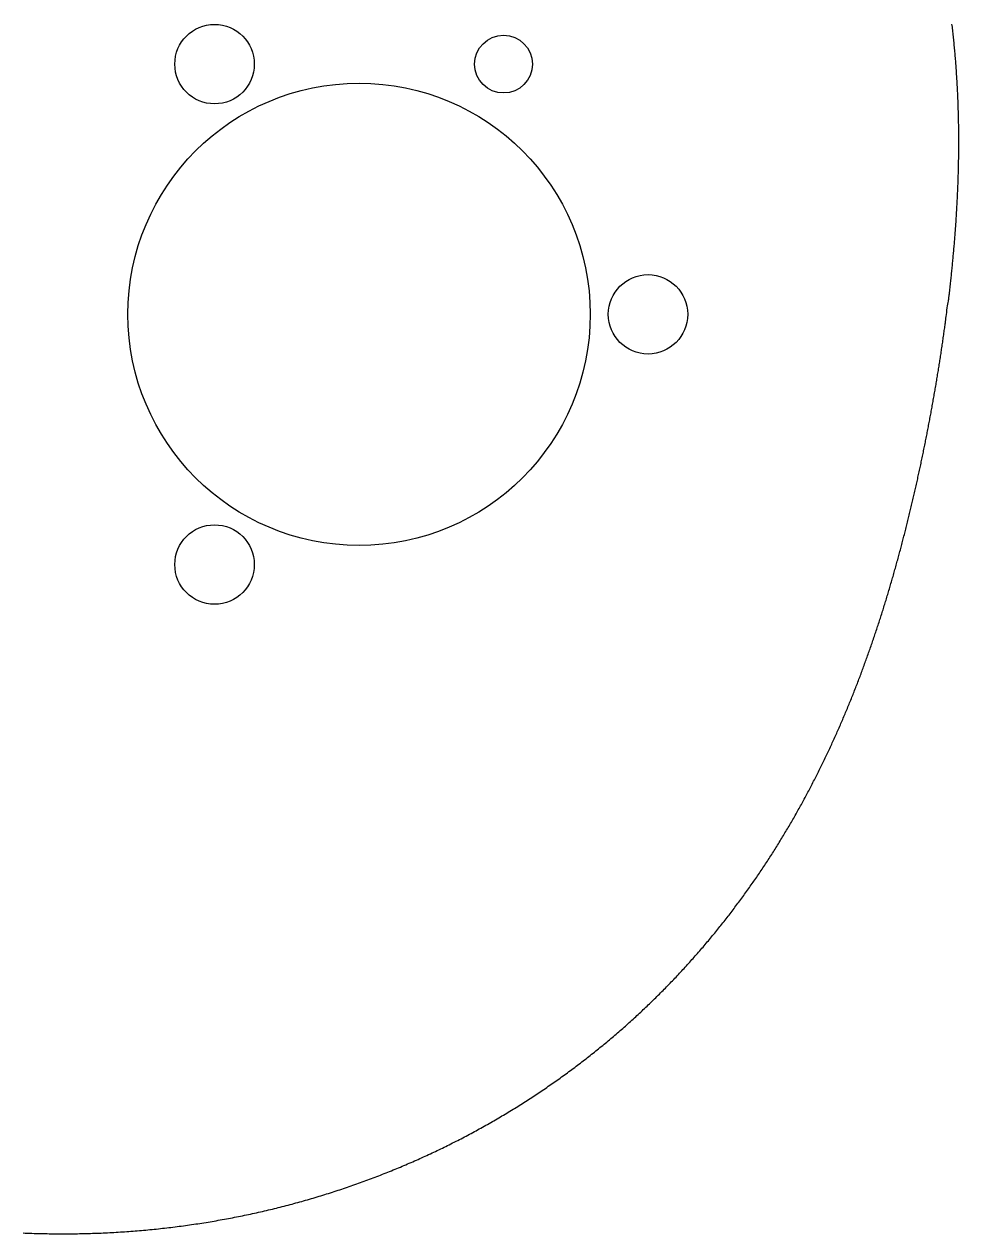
# Model space of a CAD drawing. Header units: millimetres. Extents: x -98 to 32, y -81 to 54.
# Drawn here: x -33.2 to 31.5, y -81 to 2.8 of the extents above; entities that cross this region are included whole.
import ezdxf

# ---------------------------------------------------------------- set-up
doc = ezdxf.new("R2010")
doc.units = ezdxf.units.MM

msp = doc.modelspace()

# ---------------------------------------------------------------- linework, layer by layer
for p, q in [((31.05, 2.668), (31.037, 2.775)), ((31.062, 2.561), (31.05, 2.668)), ((31.075, 2.454), (31.062, 2.561)), ((31.087, 2.347), (31.075, 2.454)), ((31.099, 2.24), (31.087, 2.347)), ((31.11, 2.134), (31.099, 2.24)), ((31.122, 2.027), (31.11, 2.134)), ((31.133, 1.92), (31.122, 2.027)), ((31.144, 1.814), (31.133, 1.92)), ((31.155, 1.707), (31.144, 1.814)), ((31.166, 1.601), (31.155, 1.707)), ((31.177, 1.494), (31.166, 1.601)), ((31.187, 1.388), (31.177, 1.494)), ((31.198, 1.282), (31.187, 1.388)), ((31.208, 1.175), (31.198, 1.282)), ((31.218, 1.069), (31.208, 1.175)), ((31.227, 0.963), (31.218, 1.069)), ((31.237, 0.857), (31.227, 0.963)), ((31.246, 0.751), (31.237, 0.857)), ((31.256, 0.644), (31.246, 0.751)), ((31.265, 0.538), (31.256, 0.644)), ((31.273, 0.432), (31.265, 0.538)), ((31.282, 0.326), (31.273, 0.432)), ((31.291, 0.221), (31.282, 0.326)), ((31.299, 0.115), (31.291, 0.221)), ((31.307, 0.009), (31.299, 0.115)), ((31.315, -0.097), (31.307, 0.009)), ((31.323, -0.203), (31.315, -0.097)), ((31.331, -0.308), (31.323, -0.203)), ((31.338, -0.414), (31.331, -0.308)), ((31.345, -0.52), (31.338, -0.414)), ((31.352, -0.625), (31.345, -0.52)), ((31.359, -0.731), (31.352, -0.625)), ((31.366, -0.836), (31.359, -0.731)), ((31.373, -0.941), (31.366, -0.836)), ((31.379, -1.047), (31.373, -0.941)), ((31.386, -1.152), (31.379, -1.047)), ((31.392, -1.257), (31.386, -1.152)), ((31.398, -1.363), (31.392, -1.257)), ((31.403, -1.468), (31.398, -1.363)), ((31.409, -1.573), (31.403, -1.468)), ((31.415, -1.678), (31.409, -1.573)), ((31.42, -1.783), (31.415, -1.678)), ((31.425, -1.888), (31.42, -1.783)), ((31.43, -1.993), (31.425, -1.888)), ((31.435, -2.098), (31.43, -1.993)), ((31.439, -2.203), (31.435, -2.098)), ((31.444, -2.308), (31.439, -2.203)), ((31.448, -2.412), (31.444, -2.308)), ((31.453, -2.517), (31.448, -2.412)), ((31.457, -2.622), (31.453, -2.517)), ((31.46, -2.726), (31.457, -2.622)), ((31.464, -2.831), (31.46, -2.726)), ((31.468, -2.935), (31.464, -2.831)), ((31.471, -3.04), (31.468, -2.935)), ((31.474, -3.144), (31.471, -3.04)), ((31.477, -3.249), (31.474, -3.144)), ((31.48, -3.353), (31.477, -3.249)), ((31.483, -3.457), (31.48, -3.353)), ((31.486, -3.561), (31.483, -3.457)), ((31.488, -3.666), (31.486, -3.561)), ((31.491, -3.77), (31.488, -3.666)), ((31.493, -3.874), (31.491, -3.77)), ((31.495, -3.978), (31.493, -3.874)), ((31.497, -4.082), (31.495, -3.978)), ((31.499, -4.186), (31.497, -4.082)), ((31.5, -4.29), (31.499, -4.186)), ((31.502, -4.394), (31.5, -4.29)), ((31.503, -4.497), (31.502, -4.394)), ((31.504, -4.601), (31.503, -4.497)), ((31.505, -4.705), (31.504, -4.601)), ((31.506, -4.809), (31.505, -4.705)), ((31.507, -4.912), (31.506, -4.809)), ((31.507, -5.016), (31.507, -4.912)), ((31.508, -5.119), (31.507, -5.016)), ((31.506, -5.946), (31.507, -5.843)), ((31.507, -5.74), (31.508, -5.636)), ((31.507, -5.843), (31.507, -5.74)), ((31.508, -5.223), (31.508, -5.119)), ((31.508, -5.326), (31.508, -5.223)), ((31.508, -5.43), (31.508, -5.326)), ((31.508, -5.533), (31.508, -5.43)), ((31.508, -5.636), (31.508, -5.533)), ((31.496, -6.77), (31.497, -6.667)), ((31.497, -6.667), (31.499, -6.564)), ((31.499, -6.564), (31.5, -6.461)), ((31.5, -6.461), (31.502, -6.358)), ((31.502, -6.358), (31.503, -6.255)), ((31.503, -6.255), (31.504, -6.152)), ((31.504, -6.152), (31.505, -6.049)), ((31.505, -6.049), (31.506, -5.946)), ((31.477, -7.59), (31.479, -7.488)), ((31.479, -7.488), (31.482, -7.385)), ((31.482, -7.385), (31.485, -7.283)), ((31.485, -7.283), (31.487, -7.18)), ((31.487, -7.18), (31.489, -7.078)), ((31.489, -7.078), (31.492, -6.975)), ((31.492, -6.975), (31.494, -6.872)), ((31.494, -6.872), (31.496, -6.77)), ((31.449, -8.408), (31.453, -8.306)), ((31.453, -8.306), (31.457, -8.204)), ((31.457, -8.204), (31.461, -8.102)), ((31.461, -8.102), (31.464, -7.999)), ((31.464, -7.999), (31.467, -7.897)), ((31.467, -7.897), (31.471, -7.795)), ((31.471, -7.795), (31.474, -7.693)), ((31.474, -7.693), (31.477, -7.59)), ((31.414, -9.223), (31.419, -9.121)), ((31.419, -9.121), (31.424, -9.02)), ((31.424, -9.02), (31.428, -8.918)), ((31.428, -8.918), (31.433, -8.816)), ((31.433, -8.816), (31.437, -8.714)), ((31.437, -8.714), (31.441, -8.612)), ((31.441, -8.612), (31.445, -8.51)), ((31.445, -8.51), (31.449, -8.408)), ((31.366, -10.137), (31.372, -10.036)), ((31.372, -10.036), (31.377, -9.934)), ((31.377, -9.934), (31.383, -9.833)), ((31.383, -9.833), (31.388, -9.731)), ((31.388, -9.731), (31.394, -9.63)), ((31.394, -9.63), (31.399, -9.528)), ((31.399, -9.528), (31.404, -9.427)), ((31.404, -9.427), (31.409, -9.325)), ((31.409, -9.325), (31.414, -9.223)), ((31.315, -10.947), (31.321, -10.846)), ((31.321, -10.846), (31.328, -10.744)), ((31.328, -10.744), (31.335, -10.643)), ((31.335, -10.643), (31.341, -10.542)), ((31.341, -10.542), (31.347, -10.441)), ((31.347, -10.441), (31.354, -10.34)), ((31.354, -10.34), (31.36, -10.238)), ((31.36, -10.238), (31.366, -10.137)), ((31.256, -11.754), (31.264, -11.653)), ((31.264, -11.653), (31.272, -11.552)), ((31.272, -11.552), (31.279, -11.451)), ((31.279, -11.451), (31.286, -11.35)), ((31.286, -11.35), (31.294, -11.25)), ((31.294, -11.25), (31.301, -11.149)), ((31.301, -11.149), (31.308, -11.048)), ((31.308, -11.048), (31.315, -10.947)), ((31.183, -12.659), (31.192, -12.559)), ((31.192, -12.559), (31.2, -12.458)), ((31.2, -12.458), (31.208, -12.358)), ((31.208, -12.358), (31.217, -12.257)), ((31.217, -12.257), (31.225, -12.156)), ((31.225, -12.156), (31.233, -12.056)), ((31.233, -12.056), (31.241, -11.955)), ((31.241, -11.955), (31.249, -11.854)), ((31.249, -11.854), (31.256, -11.754)), ((31.111, -13.46), (31.12, -13.36)), ((31.12, -13.36), (31.129, -13.26)), ((31.129, -13.26), (31.139, -13.16)), ((31.139, -13.16), (31.148, -13.06)), ((31.148, -13.06), (31.157, -12.96)), ((31.157, -12.96), (31.166, -12.86)), ((31.166, -12.86), (31.174, -12.759)), ((31.174, -12.759), (31.183, -12.659)), ((31.032, -14.264), (31.042, -14.164)), ((31.042, -14.164), (31.052, -14.064)), ((31.052, -14.064), (31.062, -13.963)), ((31.062, -13.963), (31.072, -13.862)), ((31.072, -13.862), (31.082, -13.762)), ((31.082, -13.762), (31.092, -13.661)), ((31.092, -13.661), (31.101, -13.56)), ((31.101, -13.56), (31.111, -13.46)), ((30.937, -15.151), (30.948, -15.047)), ((30.948, -15.047), (30.959, -14.946)), ((30.959, -14.946), (30.97, -14.848)), ((30.97, -14.848), (30.981, -14.751)), ((30.981, -14.751), (30.991, -14.655)), ((30.991, -14.655), (31.001, -14.558)), ((31.001, -14.558), (31.012, -14.461)), ((31.012, -14.461), (31.022, -14.363)), ((31.022, -14.363), (31.032, -14.264)), ((30.844, -15.979), (30.854, -15.895)), ((30.854, -15.895), (30.864, -15.803)), ((30.864, -15.803), (30.876, -15.701)), ((30.876, -15.701), (30.888, -15.59)), ((30.888, -15.59), (30.9, -15.476)), ((30.9, -15.476), (30.913, -15.365)), ((30.913, -15.365), (30.925, -15.257)), ((30.925, -15.257), (30.937, -15.151)), ((30.714, -16.878), (30.735, -16.739)), ((30.735, -16.739), (30.754, -16.616)), ((30.754, -16.616), (30.771, -16.507)), ((30.771, -16.507), (30.786, -16.413)), ((30.786, -16.413), (30.798, -16.334)), ((30.798, -16.334), (30.807, -16.27)), ((30.807, -16.27), (30.814, -16.22)), ((30.814, -16.22), (30.821, -16.174)), ((30.821, -16.174), (30.828, -16.118)), ((30.828, -16.118), (30.836, -16.053)), ((30.836, -16.053), (30.844, -15.979)), ((30.617, -17.588), (30.633, -17.463)), ((30.633, -17.463), (30.65, -17.329)), ((30.65, -17.329), (30.67, -17.185)), ((30.67, -17.185), (30.691, -17.031)), ((30.691, -17.031), (30.714, -16.878)), ((30.506, -18.435), (30.519, -18.34)), ((30.519, -18.34), (30.532, -18.248)), ((30.532, -18.248), (30.544, -18.159)), ((30.544, -18.159), (30.555, -18.072)), ((30.555, -18.072), (30.566, -17.988)), ((30.566, -17.988), (30.577, -17.903)), ((30.577, -17.903), (30.589, -17.808)), ((30.589, -17.808), (30.602, -17.703)), ((30.602, -17.703), (30.617, -17.588)), ((30.377, -19.338), (30.392, -19.239)), ((30.392, -19.239), (30.406, -19.14)), ((30.406, -19.14), (30.42, -19.039)), ((30.42, -19.039), (30.435, -18.939)), ((30.435, -18.939), (30.449, -18.837)), ((30.449, -18.837), (30.464, -18.735)), ((30.464, -18.735), (30.478, -18.632)), ((30.478, -18.632), (30.492, -18.532)), ((30.492, -18.532), (30.506, -18.435)), ((30.261, -20.12), (30.276, -20.021)), ((30.276, -20.021), (30.291, -19.923)), ((30.291, -19.923), (30.305, -19.826)), ((30.305, -19.826), (30.32, -19.728)), ((30.32, -19.728), (30.334, -19.63)), ((30.334, -19.63), (30.349, -19.533)), ((30.349, -19.533), (30.363, -19.436)), ((30.363, -19.436), (30.377, -19.338)), ((30.123, -21.004), (30.139, -20.906)), ((30.139, -20.906), (30.154, -20.808)), ((30.154, -20.808), (30.17, -20.71)), ((30.17, -20.71), (30.185, -20.612)), ((30.185, -20.612), (30.201, -20.513)), ((30.201, -20.513), (30.216, -20.415)), ((30.216, -20.415), (30.231, -20.316)), ((30.231, -20.316), (30.246, -20.218)), ((30.246, -20.218), (30.261, -20.12)), ((29.996, -21.788), (30.012, -21.69)), ((30.012, -21.69), (30.028, -21.592)), ((30.028, -21.592), (30.044, -21.494)), ((30.044, -21.494), (30.06, -21.396)), ((30.06, -21.396), (30.076, -21.298)), ((30.076, -21.298), (30.092, -21.2)), ((30.092, -21.2), (30.108, -21.102)), ((30.108, -21.102), (30.123, -21.004)), ((29.847, -22.668), (29.864, -22.57)), ((29.864, -22.57), (29.881, -22.472)), ((29.881, -22.472), (29.898, -22.375)), ((29.898, -22.375), (29.914, -22.277)), ((29.914, -22.277), (29.931, -22.179)), ((29.931, -22.179), (29.947, -22.081)), ((29.947, -22.081), (29.964, -21.983)), ((29.964, -21.983), (29.98, -21.885)), ((29.98, -21.885), (29.996, -21.788)), ((29.71, -23.449), (29.727, -23.352)), ((29.727, -23.352), (29.745, -23.254)), ((29.745, -23.254), (29.762, -23.156)), ((29.762, -23.156), (29.779, -23.059)), ((29.779, -23.059), (29.796, -22.961)), ((29.796, -22.961), (29.813, -22.863)), ((29.813, -22.863), (29.83, -22.766)), ((29.83, -22.766), (29.847, -22.668)), ((29.55, -24.327), (29.568, -24.229)), ((29.568, -24.229), (29.586, -24.132)), ((29.586, -24.132), (29.604, -24.035)), ((29.604, -24.035), (29.622, -23.937)), ((29.622, -23.937), (29.64, -23.839)), ((29.64, -23.839), (29.657, -23.742)), ((29.657, -23.742), (29.675, -23.644)), ((29.675, -23.644), (29.692, -23.547)), ((29.692, -23.547), (29.71, -23.449)), ((29.384, -25.203), (29.403, -25.106)), ((29.403, -25.106), (29.422, -25.009)), ((29.422, -25.009), (29.44, -24.911)), ((29.44, -24.911), (29.459, -24.814)), ((29.459, -24.814), (29.477, -24.717)), ((29.477, -24.717), (29.495, -24.619)), ((29.495, -24.619), (29.514, -24.522)), ((29.514, -24.522), (29.532, -24.424)), ((29.532, -24.424), (29.55, -24.327)), ((29.232, -25.982), (29.251, -25.884)), ((29.251, -25.884), (29.27, -25.787)), ((29.27, -25.787), (29.289, -25.69)), ((29.289, -25.69), (29.309, -25.593)), ((29.309, -25.593), (29.328, -25.495)), ((29.328, -25.495), (29.347, -25.398)), ((29.347, -25.398), (29.365, -25.301)), ((29.365, -25.301), (29.384, -25.203)), ((29.055, -26.856), (29.075, -26.759)), ((29.075, -26.759), (29.095, -26.662)), ((29.095, -26.662), (29.114, -26.565)), ((29.114, -26.565), (29.134, -26.468)), ((29.134, -26.468), (29.154, -26.37)), ((29.154, -26.37), (29.173, -26.273)), ((29.173, -26.273), (29.193, -26.176)), ((29.193, -26.176), (29.212, -26.079)), ((29.212, -26.079), (29.232, -25.982)), ((28.892, -27.633), (28.913, -27.536)), ((28.913, -27.536), (28.933, -27.439)), ((28.933, -27.439), (28.954, -27.342)), ((28.954, -27.342), (28.974, -27.245)), ((28.974, -27.245), (28.994, -27.148)), ((28.994, -27.148), (29.015, -27.05)), ((29.015, -27.05), (29.035, -26.953)), ((29.035, -26.953), (29.055, -26.856)), ((28.704, -28.506), (28.725, -28.409)), ((28.725, -28.409), (28.746, -28.312)), ((28.746, -28.312), (28.767, -28.215)), ((28.767, -28.215), (28.789, -28.118)), ((28.789, -28.118), (28.809, -28.021)), ((28.809, -28.021), (28.83, -27.924)), ((28.83, -27.924), (28.851, -27.827)), ((28.851, -27.827), (28.872, -27.73)), ((28.872, -27.73), (28.892, -27.633)), ((28.509, -29.378), (28.531, -29.281)), ((28.531, -29.281), (28.553, -29.184)), ((28.553, -29.184), (28.575, -29.087)), ((28.575, -29.087), (28.597, -28.99)), ((28.597, -28.99), (28.618, -28.893)), ((28.618, -28.893), (28.64, -28.796)), ((28.64, -28.796), (28.661, -28.699)), ((28.661, -28.699), (28.683, -28.603)), ((28.683, -28.603), (28.704, -28.506)), ((28.331, -30.152), (28.353, -30.055)), ((28.353, -30.055), (28.376, -29.959)), ((28.376, -29.959), (28.398, -29.862)), ((28.398, -29.862), (28.421, -29.765)), ((28.421, -29.765), (28.443, -29.668)), ((28.443, -29.668), (28.465, -29.571)), ((28.465, -29.571), (28.487, -29.474)), ((28.487, -29.474), (28.509, -29.378)), ((28.124, -31.023), (28.147, -30.926)), ((28.147, -30.926), (28.171, -30.829)), ((28.171, -30.829), (28.194, -30.733)), ((28.194, -30.733), (28.217, -30.636)), ((28.217, -30.636), (28.24, -30.539)), ((28.24, -30.539), (28.263, -30.442)), ((28.263, -30.442), (28.286, -30.346)), ((28.286, -30.346), (28.308, -30.249)), ((28.308, -30.249), (28.331, -30.152)), ((27.91, -31.893), (27.934, -31.796)), ((27.934, -31.796), (27.958, -31.699)), ((27.958, -31.699), (27.982, -31.603)), ((27.982, -31.603), (28.006, -31.506)), ((28.006, -31.506), (28.03, -31.409)), ((28.03, -31.409), (28.054, -31.313)), ((28.054, -31.313), (28.077, -31.216)), ((28.077, -31.216), (28.101, -31.119)), ((28.101, -31.119), (28.124, -31.023)), ((27.714, -32.666), (27.739, -32.569)), ((27.739, -32.569), (27.764, -32.472)), ((27.764, -32.472), (27.789, -32.376)), ((27.789, -32.376), (27.813, -32.279)), ((27.813, -32.279), (27.837, -32.183)), ((27.837, -32.183), (27.862, -32.086)), ((27.862, -32.086), (27.886, -31.989)), ((27.886, -31.989), (27.91, -31.893)), ((27.487, -33.534), (27.513, -33.438)), ((27.513, -33.438), (27.538, -33.341)), ((27.538, -33.341), (27.564, -33.245)), ((27.564, -33.245), (27.589, -33.148)), ((27.589, -33.148), (27.614, -33.052)), ((27.614, -33.052), (27.64, -32.955)), ((27.64, -32.955), (27.665, -32.859)), ((27.665, -32.859), (27.69, -32.762)), ((27.69, -32.762), (27.714, -32.666)), ((27.252, -34.403), (27.279, -34.306)), ((27.279, -34.306), (27.305, -34.21)), ((27.305, -34.21), (27.332, -34.113)), ((27.332, -34.113), (27.358, -34.017)), ((27.358, -34.017), (27.384, -33.92)), ((27.384, -33.92), (27.41, -33.824)), ((27.41, -33.824), (27.436, -33.727)), ((27.436, -33.727), (27.462, -33.631)), ((27.462, -33.631), (27.487, -33.534)), ((27.037, -35.174), (27.064, -35.078)), ((27.064, -35.078), (27.092, -34.981)), ((27.092, -34.981), (27.119, -34.885)), ((27.119, -34.885), (27.146, -34.789)), ((27.146, -34.789), (27.172, -34.692)), ((27.172, -34.692), (27.199, -34.596)), ((27.199, -34.596), (27.226, -34.499)), ((27.226, -34.499), (27.252, -34.403)), ((26.787, -36.042), (26.815, -35.945)), ((26.815, -35.945), (26.844, -35.849)), ((26.844, -35.849), (26.871, -35.753)), ((26.871, -35.753), (26.899, -35.656)), ((26.899, -35.656), (26.927, -35.56)), ((26.927, -35.56), (26.955, -35.463)), ((26.955, -35.463), (26.982, -35.367)), ((26.982, -35.367), (27.01, -35.271)), ((27.01, -35.271), (27.037, -35.174)), ((26.529, -36.909), (26.558, -36.812)), ((26.558, -36.812), (26.587, -36.716)), ((26.587, -36.716), (26.616, -36.62)), ((26.616, -36.62), (26.645, -36.523)), ((26.645, -36.523), (26.673, -36.427)), ((26.673, -36.427), (26.702, -36.331)), ((26.702, -36.331), (26.731, -36.234)), ((26.731, -36.234), (26.759, -36.138)), ((26.759, -36.138), (26.787, -36.042)), ((26.292, -37.679), (26.322, -37.583)), ((26.322, -37.583), (26.352, -37.486)), ((26.352, -37.486), (26.381, -37.39)), ((26.381, -37.39), (26.411, -37.294)), ((26.411, -37.294), (26.441, -37.197)), ((26.441, -37.197), (26.47, -37.101)), ((26.47, -37.101), (26.5, -37.005)), ((26.5, -37.005), (26.529, -36.909)), ((26.016, -38.545), (26.047, -38.449)), ((26.047, -38.449), (26.078, -38.352)), ((26.078, -38.352), (26.109, -38.256)), ((26.109, -38.256), (26.14, -38.16)), ((26.14, -38.16), (26.17, -38.064)), ((26.17, -38.064), (26.201, -37.968)), ((26.201, -37.968), (26.231, -37.871)), ((26.231, -37.871), (26.262, -37.775)), ((26.262, -37.775), (26.292, -37.679)), ((25.731, -39.411), (25.763, -39.315)), ((25.763, -39.315), (25.795, -39.218)), ((25.795, -39.218), (25.827, -39.122)), ((25.827, -39.122), (25.859, -39.026)), ((25.859, -39.026), (25.891, -38.93)), ((25.891, -38.93), (25.922, -38.834)), ((25.922, -38.834), (25.954, -38.737)), ((25.954, -38.737), (25.985, -38.641)), ((25.985, -38.641), (26.016, -38.545)), ((25.436, -40.276), (25.469, -40.18)), ((25.469, -40.18), (25.502, -40.084)), ((25.502, -40.084), (25.535, -39.988)), ((25.535, -39.988), (25.568, -39.892)), ((25.568, -39.892), (25.601, -39.795)), ((25.601, -39.795), (25.634, -39.699)), ((25.634, -39.699), (25.666, -39.603)), ((25.666, -39.603), (25.699, -39.507)), ((25.699, -39.507), (25.731, -39.411)), ((25.165, -41.045), (25.199, -40.949)), ((25.199, -40.949), (25.233, -40.853)), ((25.233, -40.853), (25.267, -40.757)), ((25.267, -40.757), (25.301, -40.661)), ((25.301, -40.661), (25.335, -40.564)), ((25.335, -40.564), (25.369, -40.468)), ((25.369, -40.468), (25.402, -40.372)), ((25.402, -40.372), (25.436, -40.276)), ((24.85, -41.909), (24.885, -41.813)), ((24.885, -41.813), (24.921, -41.717)), ((24.921, -41.717), (24.956, -41.621)), ((24.956, -41.621), (24.991, -41.525)), ((24.991, -41.525), (25.026, -41.429)), ((25.026, -41.429), (25.061, -41.333)), ((25.061, -41.333), (25.096, -41.237)), ((25.096, -41.237), (25.13, -41.141)), ((25.13, -41.141), (25.165, -41.045)), ((24.524, -42.773), (24.56, -42.677)), ((24.56, -42.677), (24.597, -42.581)), ((24.597, -42.581), (24.634, -42.485)), ((24.634, -42.485), (24.67, -42.389)), ((24.67, -42.389), (24.706, -42.293)), ((24.706, -42.293), (24.742, -42.197)), ((24.742, -42.197), (24.778, -42.101)), ((24.778, -42.101), (24.814, -42.005)), ((24.814, -42.005), (24.85, -41.909)), ((24.224, -43.54), (24.262, -43.444)), ((24.262, -43.444), (24.3, -43.349)), ((24.3, -43.349), (24.337, -43.253)), ((24.337, -43.253), (24.375, -43.157)), ((24.375, -43.157), (24.412, -43.061)), ((24.412, -43.061), (24.45, -42.965)), ((24.45, -42.965), (24.487, -42.869)), ((24.487, -42.869), (24.524, -42.773)), ((23.876, -44.403), (23.915, -44.307)), ((23.915, -44.307), (23.954, -44.211)), ((23.954, -44.211), (23.993, -44.115)), ((23.993, -44.115), (24.032, -44.019)), ((24.032, -44.019), (24.071, -43.924)), ((24.071, -43.924), (24.109, -43.828)), ((24.109, -43.828), (24.148, -43.732)), ((24.148, -43.732), (24.186, -43.636)), ((24.186, -43.636), (24.224, -43.54)), ((23.515, -45.264), (23.556, -45.168)), ((23.556, -45.168), (23.596, -45.073)), ((23.596, -45.073), (23.637, -44.977)), ((23.637, -44.977), (23.677, -44.881)), ((23.677, -44.881), (23.717, -44.785)), ((23.717, -44.785), (23.757, -44.69)), ((23.757, -44.69), (23.797, -44.594)), ((23.797, -44.594), (23.836, -44.498)), ((23.836, -44.498), (23.876, -44.403)), ((23.141, -46.124), (23.184, -46.028)), ((23.184, -46.028), (23.226, -45.933)), ((23.226, -45.933), (23.267, -45.837)), ((23.267, -45.837), (23.309, -45.742)), ((23.309, -45.742), (23.351, -45.646)), ((23.351, -45.646), (23.392, -45.551)), ((23.392, -45.551), (23.433, -45.455)), ((23.433, -45.455), (23.474, -45.359)), ((23.474, -45.359), (23.515, -45.264)), ((22.755, -46.982), (22.799, -46.887)), ((22.799, -46.887), (22.842, -46.792)), ((22.842, -46.792), (22.885, -46.696)), ((22.885, -46.696), (22.928, -46.601)), ((22.928, -46.601), (22.971, -46.506)), ((22.971, -46.506), (23.014, -46.41)), ((23.014, -46.41), (23.057, -46.315)), ((23.057, -46.315), (23.099, -46.219)), ((23.099, -46.219), (23.141, -46.124)), ((22.4, -47.744), (22.445, -47.649)), ((22.445, -47.649), (22.49, -47.554)), ((22.49, -47.554), (22.534, -47.459)), ((22.534, -47.459), (22.579, -47.364)), ((22.579, -47.364), (22.623, -47.268)), ((22.623, -47.268), (22.667, -47.173)), ((22.667, -47.173), (22.711, -47.078)), ((22.711, -47.078), (22.755, -46.982)), ((21.987, -48.6), (22.034, -48.505)), ((22.034, -48.505), (22.08, -48.41)), ((22.08, -48.41), (22.126, -48.315)), ((22.126, -48.315), (22.172, -48.22)), ((22.172, -48.22), (22.218, -48.125)), ((22.218, -48.125), (22.264, -48.03)), ((22.264, -48.03), (22.309, -47.935)), ((22.309, -47.935), (22.355, -47.84)), ((22.355, -47.84), (22.4, -47.744)), ((21.56, -49.454), (21.609, -49.359)), ((21.609, -49.359), (21.656, -49.264)), ((21.656, -49.264), (21.704, -49.169)), ((21.704, -49.169), (21.752, -49.075)), ((21.752, -49.075), (21.799, -48.98)), ((21.799, -48.98), (21.847, -48.885)), ((21.847, -48.885), (21.894, -48.79)), ((21.894, -48.79), (21.941, -48.695)), ((21.941, -48.695), (21.987, -48.6)), ((21.119, -50.305), (21.169, -50.211)), ((21.169, -50.211), (21.218, -50.116)), ((21.218, -50.116), (21.268, -50.022)), ((21.268, -50.022), (21.317, -49.927)), ((21.317, -49.927), (21.366, -49.832)), ((21.366, -49.832), (21.415, -49.738)), ((21.415, -49.738), (21.463, -49.643)), ((21.463, -49.643), (21.512, -49.548)), ((21.512, -49.548), (21.56, -49.454)), ((20.662, -51.154), (20.713, -51.06)), ((20.713, -51.06), (20.765, -50.966)), ((20.765, -50.966), (20.816, -50.872)), ((20.816, -50.872), (20.867, -50.777)), ((20.867, -50.777), (20.918, -50.683)), ((20.918, -50.683), (20.968, -50.589)), ((20.968, -50.589), (21.019, -50.494)), ((21.019, -50.494), (21.069, -50.4)), ((21.069, -50.4), (21.119, -50.305)), ((20.19, -52.001), (20.243, -51.907)), ((20.243, -51.907), (20.296, -51.813)), ((20.296, -51.813), (20.349, -51.719)), ((20.349, -51.719), (20.401, -51.625)), ((20.401, -51.625), (20.454, -51.531)), ((20.454, -51.531), (20.506, -51.437)), ((20.506, -51.437), (20.558, -51.343)), ((20.558, -51.343), (20.61, -51.248)), ((20.61, -51.248), (20.662, -51.154)), ((19.757, -52.75), (19.811, -52.657)), ((19.811, -52.657), (19.866, -52.563)), ((19.866, -52.563), (19.92, -52.469)), ((19.92, -52.469), (19.975, -52.376)), ((19.975, -52.376), (20.029, -52.282)), ((20.029, -52.282), (20.083, -52.188)), ((20.083, -52.188), (20.136, -52.094)), ((20.136, -52.094), (20.19, -52.001)), ((19.254, -53.591), (19.311, -53.497)), ((19.311, -53.497), (19.367, -53.404)), ((19.367, -53.404), (19.423, -53.311)), ((19.423, -53.311), (19.479, -53.218)), ((19.479, -53.218), (19.535, -53.124)), ((19.535, -53.124), (19.591, -53.031)), ((19.591, -53.031), (19.646, -52.937)), ((19.646, -52.937), (19.702, -52.844)), ((19.702, -52.844), (19.757, -52.75)), ((18.735, -54.427), (18.794, -54.334)), ((18.794, -54.334), (18.852, -54.242)), ((18.852, -54.242), (18.91, -54.149)), ((18.91, -54.149), (18.968, -54.056)), ((18.968, -54.056), (19.025, -53.963)), ((19.025, -53.963), (19.083, -53.87)), ((19.083, -53.87), (19.14, -53.777)), ((19.14, -53.777), (19.197, -53.684)), ((19.197, -53.684), (19.254, -53.591)), ((18.139, -55.352), (18.199, -55.26)), ((18.199, -55.26), (18.26, -55.167)), ((18.26, -55.167), (18.32, -55.075)), ((18.32, -55.075), (18.38, -54.983)), ((18.38, -54.983), (18.439, -54.89)), ((18.439, -54.89), (18.499, -54.798)), ((18.499, -54.798), (18.558, -54.705)), ((18.558, -54.705), (18.617, -54.613)), ((18.617, -54.613), (18.676, -54.52)), ((18.676, -54.52), (18.735, -54.427)), ((17.584, -56.18), (17.646, -56.088)), ((17.646, -56.088), (17.709, -55.996)), ((17.709, -55.996), (17.771, -55.904)), ((17.771, -55.904), (17.833, -55.812)), ((17.833, -55.812), (17.894, -55.72)), ((17.894, -55.72), (17.956, -55.628)), ((17.956, -55.628), (18.017, -55.536)), ((18.017, -55.536), (18.078, -55.444)), ((18.078, -55.444), (18.139, -55.352)), ((17.011, -57.002), (17.076, -56.911)), ((17.076, -56.911), (17.14, -56.82)), ((17.14, -56.82), (17.204, -56.729)), ((17.204, -56.729), (17.268, -56.637)), ((17.268, -56.637), (17.332, -56.546)), ((17.332, -56.546), (17.395, -56.454)), ((17.395, -56.454), (17.458, -56.363)), ((17.458, -56.363), (17.521, -56.271)), ((17.521, -56.271), (17.584, -56.18)), ((16.421, -57.82), (16.488, -57.73)), ((16.488, -57.73), (16.554, -57.639)), ((16.554, -57.639), (16.62, -57.548)), ((16.62, -57.548), (16.686, -57.457)), ((16.686, -57.457), (16.751, -57.367)), ((16.751, -57.367), (16.817, -57.276)), ((16.817, -57.276), (16.882, -57.185)), ((16.882, -57.185), (16.947, -57.094)), ((16.947, -57.094), (17.011, -57.002)), ((15.813, -58.632), (15.882, -58.542)), ((15.882, -58.542), (15.95, -58.452)), ((15.95, -58.452), (16.018, -58.362)), ((16.018, -58.362), (16.086, -58.272)), ((16.086, -58.272), (16.153, -58.182)), ((16.153, -58.182), (16.221, -58.091)), ((16.221, -58.091), (16.288, -58.001)), ((16.288, -58.001), (16.355, -57.911)), ((16.355, -57.911), (16.421, -57.82)), ((15.116, -59.527), (15.187, -59.438)), ((15.187, -59.438), (15.258, -59.349)), ((15.258, -59.349), (15.328, -59.26)), ((15.328, -59.26), (15.398, -59.17)), ((15.398, -59.17), (15.468, -59.081)), ((15.468, -59.081), (15.537, -58.991)), ((15.537, -58.991), (15.607, -58.901)), ((15.607, -58.901), (15.676, -58.812)), ((15.676, -58.812), (15.745, -58.722)), ((15.745, -58.722), (15.813, -58.632)), ((14.469, -60.326), (14.542, -60.238)), ((14.542, -60.238), (14.615, -60.149)), ((14.615, -60.149), (14.687, -60.061)), ((14.687, -60.061), (14.759, -59.972)), ((14.759, -59.972), (14.831, -59.883)), ((14.831, -59.883), (14.903, -59.794)), ((14.903, -59.794), (14.974, -59.705)), ((14.974, -59.705), (15.045, -59.616)), ((15.045, -59.616), (15.116, -59.527)), ((13.729, -61.206), (13.804, -61.118)), ((13.804, -61.118), (13.879, -61.03)), ((13.879, -61.03), (13.953, -60.943)), ((13.953, -60.943), (14.028, -60.855)), ((14.028, -60.855), (14.102, -60.767)), ((14.102, -60.767), (14.176, -60.679)), ((14.176, -60.679), (14.25, -60.591)), ((14.25, -60.591), (14.323, -60.503)), ((14.323, -60.503), (14.396, -60.414)), ((14.396, -60.414), (14.469, -60.326)), ((13.042, -61.989), (13.12, -61.902)), ((13.12, -61.902), (13.197, -61.816)), ((13.197, -61.816), (13.273, -61.729)), ((13.273, -61.729), (13.35, -61.642)), ((13.35, -61.642), (13.426, -61.555)), ((13.426, -61.555), (13.502, -61.468)), ((13.502, -61.468), (13.578, -61.38)), ((13.578, -61.38), (13.653, -61.293)), ((13.653, -61.293), (13.729, -61.206)), ((12.257, -62.85), (12.337, -62.765)), ((12.337, -62.765), (12.416, -62.679)), ((12.416, -62.679), (12.495, -62.593)), ((12.495, -62.593), (12.574, -62.507)), ((12.574, -62.507), (12.653, -62.421)), ((12.653, -62.421), (12.731, -62.335)), ((12.731, -62.335), (12.809, -62.249)), ((12.809, -62.249), (12.887, -62.162)), ((12.887, -62.162), (12.965, -62.076)), ((12.965, -62.076), (13.042, -61.989)), ((11.449, -63.701), (11.531, -63.617)), ((11.531, -63.617), (11.612, -63.532)), ((11.612, -63.532), (11.694, -63.447)), ((11.694, -63.447), (11.775, -63.362)), ((11.775, -63.362), (11.856, -63.277)), ((11.856, -63.277), (11.937, -63.192)), ((11.937, -63.192), (12.017, -63.107)), ((12.017, -63.107), (12.097, -63.021)), ((12.097, -63.021), (12.178, -62.936)), ((12.178, -62.936), (12.257, -62.85)), ((10.616, -64.541), (10.701, -64.457)), ((10.701, -64.457), (10.785, -64.374)), ((10.785, -64.374), (10.869, -64.29)), ((10.869, -64.29), (10.952, -64.206)), ((10.952, -64.206), (11.036, -64.122)), ((11.036, -64.122), (11.119, -64.038)), ((11.119, -64.038), (11.202, -63.954)), ((11.202, -63.954), (11.284, -63.87)), ((11.284, -63.87), (11.367, -63.786)), ((11.367, -63.786), (11.449, -63.701)), ((9.76, -65.368), (9.847, -65.286)), ((9.847, -65.286), (9.934, -65.203)), ((9.934, -65.203), (10.02, -65.121)), ((10.02, -65.121), (10.106, -65.038)), ((10.106, -65.038), (10.191, -64.956)), ((10.191, -64.956), (10.277, -64.873)), ((10.277, -64.873), (10.362, -64.79)), ((10.362, -64.79), (10.447, -64.707)), ((10.447, -64.707), (10.532, -64.624)), ((10.532, -64.624), (10.616, -64.541)), ((8.88, -66.182), (8.97, -66.102)), ((8.97, -66.102), (9.058, -66.021)), ((9.058, -66.021), (9.147, -65.94)), ((9.147, -65.94), (9.235, -65.858)), ((9.235, -65.858), (9.323, -65.777)), ((9.323, -65.777), (9.411, -65.695)), ((9.411, -65.695), (9.499, -65.614)), ((9.499, -65.614), (9.586, -65.532)), ((9.586, -65.532), (9.674, -65.45)), ((9.674, -65.45), (9.76, -65.368)), ((7.885, -67.063), (7.977, -66.984)), ((7.977, -66.984), (8.068, -66.904)), ((8.068, -66.904), (8.159, -66.824)), ((8.159, -66.824), (8.25, -66.745)), ((8.25, -66.745), (8.341, -66.665)), ((8.341, -66.665), (8.432, -66.585)), ((8.432, -66.585), (8.522, -66.505)), ((8.522, -66.505), (8.612, -66.424)), ((8.612, -66.424), (8.702, -66.344)), ((8.702, -66.344), (8.791, -66.263)), ((8.791, -66.263), (8.88, -66.182)), ((6.955, -67.848), (7.049, -67.77)), ((7.049, -67.77), (7.143, -67.692)), ((7.143, -67.692), (7.236, -67.614)), ((7.236, -67.614), (7.33, -67.536)), ((7.33, -67.536), (7.423, -67.457)), ((7.423, -67.457), (7.516, -67.379)), ((7.516, -67.379), (7.608, -67.3)), ((7.608, -67.3), (7.701, -67.221)), ((7.701, -67.221), (7.793, -67.142)), ((7.793, -67.142), (7.885, -67.063)), ((5.904, -68.694), (6.001, -68.618)), ((6.001, -68.618), (6.097, -68.542)), ((6.097, -68.542), (6.193, -68.465)), ((6.193, -68.465), (6.289, -68.389)), ((6.289, -68.389), (6.385, -68.312)), ((6.385, -68.312), (6.481, -68.235)), ((6.481, -68.235), (6.576, -68.158)), ((6.576, -68.158), (6.671, -68.081)), ((6.671, -68.081), (6.766, -68.003)), ((6.766, -68.003), (6.86, -67.926)), ((6.86, -67.926), (6.955, -67.848)), ((4.824, -69.521), (4.924, -69.447)), ((4.924, -69.447), (5.023, -69.372)), ((5.023, -69.372), (5.122, -69.298)), ((5.122, -69.298), (5.22, -69.223)), ((5.22, -69.223), (5.319, -69.148)), ((5.319, -69.148), (5.417, -69.073)), ((5.417, -69.073), (5.515, -68.997)), ((5.515, -68.997), (5.612, -68.922)), ((5.612, -68.922), (5.71, -68.846)), ((5.71, -68.846), (5.807, -68.77)), ((5.807, -68.77), (5.904, -68.694)), ((3.614, -70.4), (3.716, -70.328)), ((3.716, -70.328), (3.818, -70.255)), ((3.818, -70.255), (3.92, -70.183)), ((3.92, -70.183), (4.021, -70.11)), ((4.021, -70.11), (4.122, -70.037)), ((4.122, -70.037), (4.223, -69.964)), ((4.223, -69.964), (4.324, -69.891)), ((4.324, -69.891), (4.425, -69.817)), ((4.425, -69.817), (4.525, -69.743)), ((4.525, -69.743), (4.625, -69.67)), ((4.625, -69.67), (4.725, -69.596)), ((4.725, -69.596), (4.824, -69.521)), ((2.474, -71.183), (2.579, -71.113)), ((2.579, -71.113), (2.684, -71.043)), ((2.684, -71.043), (2.788, -70.972)), ((2.788, -70.972), (2.892, -70.901)), ((2.892, -70.901), (2.996, -70.83)), ((2.996, -70.83), (3.099, -70.759)), ((3.099, -70.759), (3.203, -70.688)), ((3.203, -70.688), (3.306, -70.616)), ((3.306, -70.616), (3.409, -70.544)), ((3.409, -70.544), (3.511, -70.472)), ((3.511, -70.472), (3.614, -70.4)), ((1.199, -72.012), (1.307, -71.944)), ((1.307, -71.944), (1.414, -71.876)), ((1.414, -71.876), (1.521, -71.807)), ((1.521, -71.807), (1.628, -71.739)), ((1.628, -71.739), (1.734, -71.67)), ((1.734, -71.67), (1.841, -71.601)), ((1.841, -71.601), (1.947, -71.532)), ((1.947, -71.532), (2.053, -71.463)), ((2.053, -71.463), (2.159, -71.393)), ((2.159, -71.393), (2.264, -71.323)), ((2.264, -71.323), (2.369, -71.253)), ((2.369, -71.253), (2.474, -71.183)), ((-0.22, -72.878), (-0.11, -72.812)), ((-0.11, -72.812), (0.001, -72.747)), ((0.001, -72.747), (0.111, -72.681)), ((0.111, -72.681), (0.221, -72.615)), ((0.221, -72.615), (0.33, -72.549)), ((0.33, -72.549), (0.44, -72.482)), ((0.44, -72.482), (0.549, -72.416)), ((0.549, -72.416), (0.658, -72.349)), ((0.658, -72.349), (0.766, -72.282)), ((0.766, -72.282), (0.875, -72.215)), ((0.875, -72.215), (0.983, -72.147)), ((0.983, -72.147), (1.091, -72.08)), ((1.091, -72.08), (1.199, -72.012)), ((-1.678, -73.709), (-1.565, -73.646)), ((-1.565, -73.646), (-1.451, -73.583)), ((-1.451, -73.583), (-1.338, -73.52)), ((-1.338, -73.52), (-1.225, -73.457)), ((-1.225, -73.457), (-1.113, -73.393)), ((-1.113, -73.393), (-1, -73.329)), ((-1, -73.329), (-0.888, -73.266)), ((-0.888, -73.266), (-0.776, -73.201)), ((-0.776, -73.201), (-0.665, -73.137)), ((-0.665, -73.137), (-0.553, -73.073)), ((-0.553, -73.073), (-0.442, -73.008)), ((-0.442, -73.008), (-0.331, -72.943)), ((-0.331, -72.943), (-0.22, -72.878)), ((-3.29, -74.562), (-3.174, -74.503)), ((-3.174, -74.503), (-3.057, -74.443)), ((-3.057, -74.443), (-2.941, -74.383)), ((-2.941, -74.383), (-2.825, -74.323)), ((-2.825, -74.323), (-2.71, -74.262)), ((-2.71, -74.262), (-2.594, -74.202)), ((-2.594, -74.202), (-2.479, -74.141)), ((-2.479, -74.141), (-2.364, -74.08)), ((-2.364, -74.08), (-2.249, -74.018)), ((-2.249, -74.018), (-2.134, -73.957)), ((-2.134, -73.957), (-2.02, -73.895)), ((-2.02, -73.895), (-1.906, -73.833)), ((-1.906, -73.833), (-1.792, -73.771)), ((-1.792, -73.771), (-1.678, -73.709)), ((-4.946, -75.372), (-4.826, -75.316)), ((-4.826, -75.316), (-4.707, -75.259)), ((-4.707, -75.259), (-4.588, -75.202)), ((-4.588, -75.202), (-4.469, -75.145)), ((-4.469, -75.145), (-4.35, -75.088)), ((-4.35, -75.088), (-4.231, -75.031)), ((-4.231, -75.031), (-4.113, -74.973)), ((-4.113, -74.973), (-3.995, -74.915)), ((-3.995, -74.915), (-3.877, -74.857)), ((-3.877, -74.857), (-3.759, -74.798)), ((-3.759, -74.798), (-3.642, -74.74)), ((-3.642, -74.74), (-3.524, -74.681)), ((-3.524, -74.681), (-3.407, -74.622)), ((-3.407, -74.622), (-3.29, -74.562)), ((-6.89, -76.24), (-6.767, -76.188)), ((-6.767, -76.188), (-6.644, -76.135)), ((-6.644, -76.135), (-6.521, -76.082)), ((-6.521, -76.082), (-6.399, -76.029)), ((-6.399, -76.029), (-6.277, -75.976)), ((-6.277, -75.976), (-6.155, -75.922)), ((-6.155, -75.922), (-6.033, -75.868)), ((-6.033, -75.868), (-5.911, -75.814)), ((-5.911, -75.814), (-5.79, -75.759)), ((-5.79, -75.759), (-5.669, -75.705)), ((-5.669, -75.705), (-5.548, -75.65)), ((-5.548, -75.65), (-5.427, -75.595)), ((-5.427, -75.595), (-5.306, -75.539)), ((-5.306, -75.539), (-5.186, -75.484)), ((-5.186, -75.484), (-5.066, -75.428)), ((-5.066, -75.428), (-4.946, -75.372)), ((-8.888, -77.045), (-8.761, -76.996)), ((-8.761, -76.996), (-8.635, -76.948)), ((-8.635, -76.948), (-8.509, -76.899)), ((-8.509, -76.899), (-8.383, -76.85)), ((-8.383, -76.85), (-8.258, -76.8)), ((-8.258, -76.8), (-8.132, -76.751)), ((-8.132, -76.751), (-8.007, -76.701)), ((-8.007, -76.701), (-7.882, -76.651)), ((-7.882, -76.651), (-7.757, -76.6)), ((-7.757, -76.6), (-7.633, -76.549)), ((-7.633, -76.549), (-7.509, -76.499)), ((-7.509, -76.499), (-7.384, -76.447)), ((-7.384, -76.447), (-7.261, -76.396)), ((-7.261, -76.396), (-7.137, -76.344)), ((-7.137, -76.344), (-7.013, -76.292)), ((-7.013, -76.292), (-6.89, -76.24)), ((-11.196, -77.87), (-11.066, -77.826)), ((-11.066, -77.826), (-10.937, -77.783)), ((-10.937, -77.783), (-10.807, -77.738)), ((-10.807, -77.738), (-10.678, -77.694)), ((-10.678, -77.694), (-10.549, -77.649)), ((-10.549, -77.649), (-10.42, -77.604)), ((-10.42, -77.604), (-10.291, -77.559)), ((-10.291, -77.559), (-10.162, -77.514)), ((-10.162, -77.514), (-10.034, -77.468)), ((-10.034, -77.468), (-9.906, -77.422)), ((-9.906, -77.422), (-9.778, -77.376)), ((-9.778, -77.376), (-9.65, -77.329)), ((-9.65, -77.329), (-9.522, -77.283)), ((-9.522, -77.283), (-9.395, -77.235)), ((-9.395, -77.235), (-9.268, -77.188)), ((-9.268, -77.188), (-9.141, -77.141)), ((-9.141, -77.141), (-9.014, -77.093)), ((-9.014, -77.093), (-8.888, -77.045)), ((-13.968, -78.721), (-13.834, -78.683)), ((-13.834, -78.683), (-13.701, -78.645)), ((-13.701, -78.645), (-13.567, -78.607)), ((-13.567, -78.607), (-13.434, -78.568)), ((-13.434, -78.568), (-13.301, -78.529)), ((-13.301, -78.529), (-13.168, -78.49)), ((-13.168, -78.49), (-13.035, -78.451)), ((-13.035, -78.451), (-12.903, -78.411)), ((-12.903, -78.411), (-12.77, -78.371)), ((-12.77, -78.371), (-12.638, -78.331)), ((-12.638, -78.331), (-12.506, -78.29)), ((-12.506, -78.29), (-12.374, -78.25)), ((-12.374, -78.25), (-12.243, -78.209)), ((-12.243, -78.209), (-12.111, -78.167)), ((-12.111, -78.167), (-11.98, -78.126)), ((-11.98, -78.126), (-11.849, -78.084)), ((-11.849, -78.084), (-11.718, -78.041)), ((-11.718, -78.041), (-11.587, -77.999)), ((-11.587, -77.999), (-11.457, -77.956)), ((-11.457, -77.956), (-11.326, -77.913)), ((-11.326, -77.913), (-11.196, -77.87)), ((-17.371, -79.567), (-17.233, -79.537)), ((-17.233, -79.537), (-17.095, -79.506)), ((-17.095, -79.506), (-16.957, -79.475)), ((-16.957, -79.475), (-16.82, -79.444)), ((-16.82, -79.444), (-16.682, -79.413)), ((-16.682, -79.413), (-16.545, -79.381)), ((-16.545, -79.381), (-16.408, -79.349)), ((-16.408, -79.349), (-16.271, -79.316)), ((-16.271, -79.316), (-16.134, -79.284)), ((-16.134, -79.284), (-15.997, -79.251)), ((-15.997, -79.251), (-15.861, -79.217)), ((-15.861, -79.217), (-15.724, -79.184)), ((-15.724, -79.184), (-15.588, -79.15)), ((-15.588, -79.15), (-15.452, -79.116)), ((-15.452, -79.116), (-15.316, -79.081)), ((-15.316, -79.081), (-15.181, -79.047)), ((-15.181, -79.047), (-15.045, -79.012)), ((-15.045, -79.012), (-14.91, -78.976)), ((-14.91, -78.976), (-14.775, -78.941)), ((-14.775, -78.941), (-14.64, -78.905)), ((-14.64, -78.905), (-14.505, -78.868)), ((-14.505, -78.868), (-14.371, -78.832)), ((-14.371, -78.832), (-14.237, -78.795)), ((-14.237, -78.795), (-14.102, -78.758)), ((-14.102, -78.758), (-13.968, -78.721)), ((-22.018, -80.391), (-21.874, -80.371)), ((-21.874, -80.371), (-21.731, -80.351)), ((-21.731, -80.351), (-21.588, -80.33)), ((-21.588, -80.33), (-21.446, -80.31)), ((-21.446, -80.31), (-21.303, -80.288)), ((-21.303, -80.288), (-21.161, -80.267)), ((-21.161, -80.267), (-21.018, -80.245)), ((-21.018, -80.245), (-20.876, -80.223)), ((-20.876, -80.223), (-20.734, -80.201)), ((-20.734, -80.201), (-20.592, -80.178)), ((-20.592, -80.178), (-20.45, -80.155)), ((-20.45, -80.155), (-20.309, -80.131)), ((-20.309, -80.131), (-20.167, -80.108)), ((-20.167, -80.108), (-20.026, -80.084)), ((-20.026, -80.084), (-19.885, -80.059)), ((-19.885, -80.059), (-19.744, -80.034)), ((-19.744, -80.034), (-19.603, -80.009)), ((-19.603, -80.009), (-19.463, -79.984)), ((-19.463, -79.984), (-19.322, -79.959)), ((-19.322, -79.959), (-19.182, -79.933)), ((-19.182, -79.933), (-19.041, -79.906)), ((-19.041, -79.906), (-18.901, -79.88)), ((-18.901, -79.88), (-18.761, -79.853)), ((-18.761, -79.853), (-18.622, -79.826)), ((-18.622, -79.826), (-18.482, -79.798)), ((-18.482, -79.798), (-18.343, -79.77)), ((-18.343, -79.77), (-18.203, -79.742)), ((-18.203, -79.742), (-18.064, -79.714)), ((-18.064, -79.714), (-17.925, -79.685)), ((-17.925, -79.685), (-17.786, -79.656)), ((-17.786, -79.656), (-17.648, -79.627)), ((-17.648, -79.627), (-17.509, -79.597)), ((-17.509, -79.597), (-17.371, -79.567)), ((-33.252, -80.906), (-33.1, -80.913)), ((-33.1, -80.913), (-32.949, -80.919)), ((-32.949, -80.919), (-32.797, -80.925)), ((-32.797, -80.925), (-32.646, -80.93)), ((-32.646, -80.93), (-32.495, -80.935)), ((-32.495, -80.935), (-32.344, -80.94)), ((-32.344, -80.94), (-32.193, -80.944)), ((-32.193, -80.944), (-32.042, -80.948)), ((-32.042, -80.948), (-31.891, -80.951)), ((-31.891, -80.951), (-31.74, -80.955)), ((-31.74, -80.955), (-31.589, -80.957)), ((-31.589, -80.957), (-31.439, -80.96)), ((-31.439, -80.96), (-31.288, -80.962)), ((-31.288, -80.962), (-31.137, -80.964)), ((-31.137, -80.964), (-30.987, -80.965)), ((-30.987, -80.965), (-30.837, -80.966)), ((-30.837, -80.966), (-30.687, -80.967)), ((-30.687, -80.967), (-30.537, -80.967)), ((-30.537, -80.967), (-30.387, -80.967)), ((-30.387, -80.967), (-30.237, -80.967)), ((-30.237, -80.967), (-30.087, -80.966)), ((-30.087, -80.966), (-29.937, -80.965)), ((-29.937, -80.965), (-29.787, -80.964)), ((-29.787, -80.964), (-29.638, -80.962)), ((-29.638, -80.962), (-29.489, -80.96)), ((-29.489, -80.96), (-29.339, -80.957)), ((-29.339, -80.957), (-29.19, -80.954)), ((-29.19, -80.954), (-29.041, -80.951)), ((-29.041, -80.951), (-28.892, -80.947)), ((-28.892, -80.947), (-28.743, -80.943)), ((-28.743, -80.943), (-28.594, -80.939)), ((-28.594, -80.939), (-28.445, -80.934)), ((-28.445, -80.934), (-28.297, -80.929)), ((-28.297, -80.929), (-28.148, -80.924)), ((-28.148, -80.924), (-28, -80.918)), ((-28, -80.918), (-27.852, -80.912)), ((-27.852, -80.912), (-27.703, -80.906)), ((-27.703, -80.906), (-27.555, -80.899)), ((-27.555, -80.899), (-27.407, -80.892)), ((-27.407, -80.892), (-27.259, -80.885)), ((-27.259, -80.885), (-27.112, -80.877)), ((-27.112, -80.877), (-26.964, -80.869)), ((-26.964, -80.869), (-26.817, -80.86)), ((-26.817, -80.86), (-26.669, -80.852)), ((-26.669, -80.852), (-26.522, -80.842)), ((-26.522, -80.842), (-26.375, -80.833)), ((-26.375, -80.833), (-26.228, -80.823)), ((-26.228, -80.823), (-26.081, -80.813)), ((-26.081, -80.813), (-25.934, -80.802)), ((-25.934, -80.802), (-25.787, -80.792)), ((-25.787, -80.792), (-25.641, -80.78)), ((-25.641, -80.78), (-25.494, -80.769)), ((-25.494, -80.769), (-25.348, -80.757)), ((-25.348, -80.757), (-25.202, -80.745)), ((-25.202, -80.745), (-25.056, -80.732)), ((-25.056, -80.732), (-24.91, -80.719)), ((-24.91, -80.719), (-24.764, -80.706)), ((-24.764, -80.706), (-24.618, -80.692)), ((-24.618, -80.692), (-24.472, -80.679)), ((-24.472, -80.679), (-24.327, -80.664)), ((-24.327, -80.664), (-24.182, -80.65)), ((-24.182, -80.65), (-24.036, -80.635)), ((-24.036, -80.635), (-23.891, -80.62)), ((-23.891, -80.62), (-23.746, -80.604)), ((-23.746, -80.604), (-23.602, -80.588)), ((-23.602, -80.588), (-23.457, -80.572)), ((-23.457, -80.572), (-23.312, -80.555)), ((-23.312, -80.555), (-23.168, -80.538)), ((-23.168, -80.538), (-23.024, -80.521)), ((-23.024, -80.521), (-22.88, -80.503)), ((-22.88, -80.503), (-22.736, -80.486)), ((-22.736, -80.486), (-22.592, -80.467)), ((-22.592, -80.467), (-22.448, -80.449)), ((-22.448, -80.449), (-22.304, -80.43)), ((-22.304, -80.43), (-22.161, -80.411)), ((-22.161, -80.411), (-22.018, -80.391))]:
    msp.add_line(p, q)
for centre, radius in [((-20, 0), 2.75), ((0, 0), 2), ((-10, -17.321), 16), ((10, -17.321), 2.75), ((-20, -34.641), 2.75)]:
    msp.add_circle(centre, radius)

doc.saveas('drawing.dxf')
